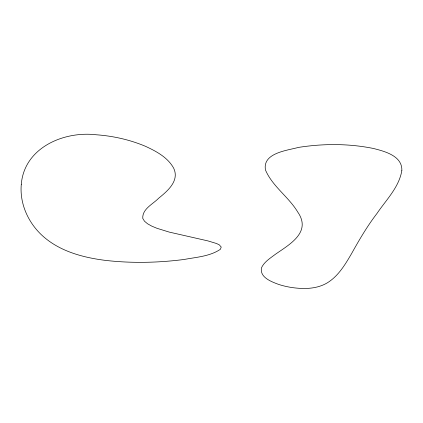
<?xml version="1.0" encoding="UTF-8"?>
<svg xmlns="http://www.w3.org/2000/svg" width="423" height="423" viewBox="0 0 423 423"><rect width="100%" height="100%" fill="white"/><g stroke="black" fill="none" stroke-linecap="round" stroke-linejoin="round"><path stroke-width="0.63" d="M21.293 184.254C19.553 202.966 27.701 221.573 41.079 234.464C58.342 250.992 82.326 257.475 105.449 260.388C131.59 263.392 158.08 262.82 184.164 259.468C196.362 257.163 209.771 256.433 220.357 249.332L221.229 247.058L219.283 244.838L216.507 243.5L207.857 240.888L169.269 232.1L156.975 228.304L151.804 226.146L147.569 223.788L144.481 221.203L142.757 218.379C142.181 208.914 152.915 204.161 158.641 198.25C167.429 191.085 179.722 180.864 173.663 168.143C167.667 157.308 156.161 151.233 145.316 146.242C129.724 139.696 113.026 135.957 96.169 134.768C63.614 130.94 24.301 147.759 21.293 184.254M401.85 170.49C399.101 187.299 386.099 199.926 376.935 213.525C367.275 226.094 359.275 239.793 351.571 253.61C345.179 264.544 338.374 276.066 327.291 282.85C316.705 289.158 303.809 289.232 291.96 287.54A99.416 59.157 -22.1 0 1 278.503 284.367C271.381 281.713 259.436 277.34 261.514 267.727C264.343 261.731 270.329 258.146 275.426 254.265C289.39 244.52 311.777 232.285 297.781 212.103C288.676 196.838 272.581 186.58 265.496 170.072C262.181 152.957 287.159 150.509 298.548 147.394C323.272 143.524 348.753 143.476 373.324 148.452C384.581 151.291 402.389 155.844 401.85 170.49"/></g></svg>
